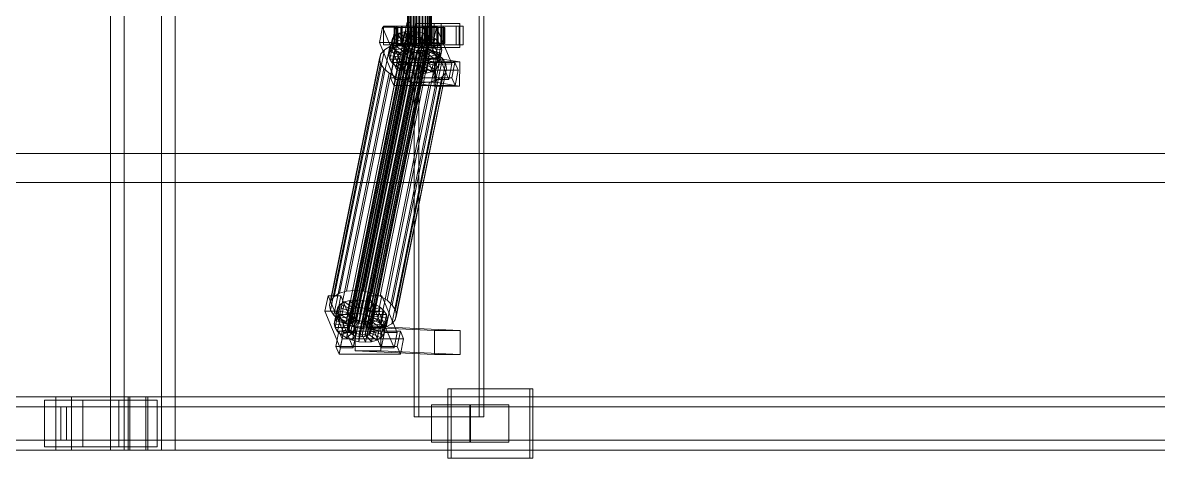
# Model space of a CAD drawing. Header units: millimetres. Extents: x -1970 to 59977, y -65068 to 6837.
# Drawn here: x 17788 to 18636, y -18456 to -18130 of the extents above; entities that cross this region are included whole.
import ezdxf

# ---------------------------------------------------------------- set-up
doc = ezdxf.new("R2010")
doc.units = ezdxf.units.MM
doc.layers.add('superior_C02', color=7, linetype='Continuous', lineweight=0)

msp = doc.modelspace()

# ---------------------------------------------------------------- linework, layer by layer
at = {"layer": 'superior_C02'}
for p, q in [((17853.076, -17550), (17853.076, -18450)), ((17863.305, -18450), (17863.305, -17550)), ((17891.329, -18450), (17891.329, -17550)), ((17901.559, -17550), (17901.559, -18450)), ((18080.158, -17575), (18080.158, -18425)), ((18083.665, -18425), (18083.665, -17575)), ((18128.74, -18425), (18128.74, -17575)), ((18132.247, -17575), (18132.247, -18425)), ((18075.113, -18148), (18075.113, -17852)), ((18075.338, -18148), (18075.338, -17852)), ((18075.5, -18148), (18075.5, -17852)), ((18076.161, -18148), (18076.161, -17852)), ((18076.474, -18148), (18076.474, -17852)), ((18077.526, -18148), (18077.526, -17852)), ((18077.968, -18148), (18077.968, -17852)), ((18079.339, -18148), (18079.339, -17852)), ((18079.881, -18148), (18079.881, -17852)), ((18081.477, -18148), (18081.477, -17852)), ((18082.082, -18148), (18082.082, -17852)), ((18083.794, -18148), (18083.794, -17852)), ((18084.42, -18148), (18084.42, -17852)), ((18086.133, -18148), (18086.133, -17852)), ((18086.738, -18148), (18086.738, -17852)), ((18088.333, -18148), (18088.333, -17852)), ((18088.876, -18148), (18088.876, -17852)), ((18090.246, -18148), (18090.246, -17852)), ((18090.689, -18148), (18090.689, -17852)), ((18091.74, -18148), (18091.74, -17852)), ((18092.053, -18148), (18092.053, -17852)), ((18092.714, -17852), (18092.714, -18148)), ((18092.876, -18148), (18092.876, -17852)), ((18093.102, -18148), (18093.102, -17852)), ((18074.94, -18130), (18054.936, -18228.298)), ((18056.68, -18228.298), (18076.684, -18130)), ((18066.865, -18133), (18057.302, -18133)), ((18057.302, -18133), (18057.302, -18147)), ((18071.331, -18133), (18057.302, -18133)), ((18066.865, -18147), (18066.865, -18133)), ((18066.865, -18133), (18080.894, -18133)), ((18113.781, -18133), (18067.877, -18133)), ((18067.877, -18133), (18067.877, -18147)), ((18070.8, -18133), (18067.877, -18133)), ((18070.8, -18147), (18070.8, -18133)), ((18070.8, -18133), (18116.704, -18133)), ((18071.331, -18147), (18071.331, -18133)), ((18071.331, -18133), (18080.894, -18133)), ((18080.894, -18133), (18080.894, -18147)), ((18100.393, -18131), (18081.266, -18131)), ((18081.266, -18131), (18081.266, -18149)), ((18095.178, -18131), (18081.266, -18131)), ((18097.468, -18133), (18087.905, -18133)), ((18087.905, -18133), (18087.905, -18147)), ((18101.934, -18133), (18087.905, -18133)), ((18095.178, -18149), (18095.178, -18131)), ((18095.178, -18131), (18114.305, -18131)), ((18097.468, -18147), (18097.468, -18133)), ((18097.468, -18133), (18111.497, -18133)), ((18100.393, -18149), (18100.393, -18131)), ((18100.393, -18131), (18114.305, -18131)), ((18101.934, -18147), (18101.934, -18133)), ((18101.934, -18133), (18111.497, -18133)), ((18111.497, -18133), (18111.497, -18147)), ((18113.781, -18147), (18113.781, -18133)), ((18113.781, -18133), (18116.704, -18133)), ((18114.305, -18131), (18114.305, -18149)), ((18116.704, -18133), (18116.704, -18147)), ((18034.574, -18355.022), (18078.083, -18141.224)), ((18036.728, -18354.844), (18080.237, -18141.045)), ((18039.029, -18355.017), (18082.538, -18141.218)), ((18056.626, -18133.859), (18054.292, -18145.327)), ((18066.189, -18133.847), (18056.626, -18133.859)), ((18068.149, -18161.391), (18056.626, -18133.859)), ((18063.856, -18145.315), (18066.189, -18133.847)), ((18063.99, -18149.985), (18065.99, -18140.156)), ((18065.99, -18140.156), (18064.047, -18142.416)), ((18065.595, -18134), (18065.119, -18134)), ((18065.119, -18134), (18075.113, -18134)), ((18065.119, -18146), (18065.119, -18134)), ((18065.119, -18134), (18065.937, -18134)), ((18067.332, -18134), (18065.595, -18134)), ((18065.595, -18134), (18075.338, -18134)), ((18065.595, -18146), (18065.595, -18134)), ((18065.937, -18134), (18075.5, -18134)), ((18065.937, -18146), (18065.937, -18134)), ((18065.937, -18134), (18067.993, -18134)), ((18069.029, -18138.419), (18065.99, -18140.156)), ((18065.99, -18140.156), (18074.45, -18144.203)), ((18066.189, -18133.847), (18077.713, -18161.379)), ((18067.028, -18148.249), (18069.029, -18138.419)), ((18070.213, -18134), (18067.332, -18134)), ((18067.332, -18134), (18076.161, -18134)), ((18067.332, -18146), (18067.332, -18134)), ((18067.993, -18134), (18076.474, -18134)), ((18067.993, -18146), (18067.993, -18134)), ((18067.993, -18134), (18071.148, -18134)), ((18072.955, -18137.325), (18069.029, -18138.419)), ((18069.029, -18138.419), (18075.889, -18143.38)), ((18074.041, -18134), (18070.213, -18134)), ((18070.213, -18134), (18077.526, -18134)), ((18070.213, -18146), (18070.213, -18134)), ((18070.955, -18147.155), (18072.955, -18137.325)), ((18071.148, -18134), (18077.968, -18134)), ((18071.148, -18146), (18071.148, -18134)), ((18071.148, -18134), (18075.185, -18134)), ((18077.503, -18136.948), (18072.955, -18137.325)), ((18072.955, -18137.325), (18077.749, -18142.862)), ((18078.554, -18134), (18074.041, -18134)), ((18074.041, -18134), (18079.339, -18134)), ((18074.041, -18146), (18074.041, -18134)), ((18075.113, -18134), (18075.338, -18134)), ((18075.113, -18134), (18075.113, -18146)), ((18075.5, -18134), (18075.113, -18134)), ((18075.185, -18134), (18079.881, -18134)), ((18075.185, -18146), (18075.185, -18134)), ((18075.185, -18134), (18079.831, -18134)), ((18075.338, -18134), (18076.161, -18134)), ((18075.338, -18134), (18075.338, -18146)), ((18075.5, -18134), (18075.5, -18146)), ((18076.474, -18134), (18075.5, -18134)), ((18075.502, -18146.777), (18077.503, -18136.948)), ((18076.161, -18134), (18077.526, -18134)), ((18076.161, -18134), (18076.161, -18146)), ((18078.083, -18141.224), (18076.223, -18141.742)), ((18076.474, -18134), (18076.474, -18146)), ((18077.968, -18134), (18076.474, -18134)), ((18082.361, -18137.313), (18077.503, -18136.948)), ((18077.503, -18136.948), (18079.903, -18142.683)), ((18077.526, -18134), (18079.339, -18134)), ((18077.526, -18134), (18077.526, -18146)), ((18077.968, -18134), (18077.968, -18146)), ((18079.881, -18134), (18077.968, -18134)), ((18080.237, -18141.045), (18078.083, -18141.224)), ((18083.446, -18134), (18078.554, -18134)), ((18078.554, -18134), (18081.477, -18134)), ((18078.554, -18146), (18078.554, -18134)), ((18079.339, -18134), (18081.477, -18134)), ((18079.339, -18134), (18079.339, -18146)), ((18079.831, -18134), (18082.082, -18134)), ((18079.831, -18146), (18079.831, -18134)), ((18079.831, -18134), (18084.768, -18134)), ((18079.881, -18134), (18079.881, -18146)), ((18082.082, -18134), (18079.881, -18134)), ((18082.538, -18141.218), (18080.237, -18141.045)), ((18080.361, -18147.143), (18082.361, -18137.313)), ((18081.477, -18134), (18083.794, -18134)), ((18081.477, -18134), (18081.477, -18146)), ((18082.082, -18134), (18082.082, -18146)), ((18084.42, -18134), (18082.082, -18134)), ((18082.361, -18137.313), (18082.205, -18142.856)), ((18087.199, -18138.396), (18082.361, -18137.313)), ((18084.83, -18141.731), (18082.538, -18141.218)), ((18088.383, -18134), (18083.446, -18134)), ((18083.446, -18134), (18083.794, -18134)), ((18083.446, -18146), (18083.446, -18134)), ((18083.794, -18134), (18086.133, -18134)), ((18083.794, -18134), (18083.794, -18146)), ((18084.768, -18134), (18084.42, -18134)), ((18084.42, -18134), (18084.42, -18146)), ((18086.738, -18134), (18084.42, -18134)), ((18087.199, -18138.396), (18084.496, -18143.369)), ((18084.768, -18146), (18084.768, -18134)), ((18084.768, -18134), (18089.66, -18134)), ((18087.229, -18133.821), (18084.895, -18145.289)), ((18085.199, -18148.226), (18087.199, -18138.396)), ((18088.383, -18134), (18086.133, -18134)), ((18086.133, -18134), (18088.333, -18134)), ((18086.133, -18134), (18086.133, -18146)), ((18091.687, -18140.123), (18086.622, -18144.188)), ((18089.66, -18134), (18086.738, -18134)), ((18086.738, -18134), (18086.738, -18146)), ((18088.876, -18134), (18086.738, -18134)), ((18091.687, -18140.123), (18087.199, -18138.396)), ((18096.792, -18133.809), (18087.229, -18133.821)), ((18098.752, -18161.353), (18087.229, -18133.821)), ((18093.029, -18134), (18088.333, -18134)), ((18088.333, -18134), (18090.246, -18134)), ((18088.333, -18134), (18088.333, -18146)), ((18093.029, -18134), (18088.383, -18134)), ((18088.383, -18146), (18088.383, -18134)), ((18094.174, -18134), (18088.876, -18134)), ((18088.876, -18134), (18088.876, -18146)), ((18090.689, -18134), (18088.876, -18134)), ((18089.66, -18146), (18089.66, -18134)), ((18089.66, -18134), (18094.174, -18134)), ((18089.687, -18149.953), (18091.687, -18140.123)), ((18097.067, -18134), (18090.246, -18134)), ((18090.246, -18134), (18091.74, -18134)), ((18090.246, -18134), (18090.246, -18146)), ((18098.001, -18134), (18090.689, -18134)), ((18090.689, -18134), (18090.689, -18146)), ((18092.053, -18134), (18090.689, -18134)), ((18095.519, -18142.377), (18091.687, -18140.123)), ((18100.221, -18134), (18091.74, -18134)), ((18091.74, -18134), (18092.714, -18134)), ((18091.74, -18134), (18091.74, -18146)), ((18100.882, -18134), (18092.053, -18134)), ((18092.053, -18134), (18092.053, -18146)), ((18092.876, -18134), (18092.053, -18134)), ((18092.714, -18134), (18102.278, -18134)), ((18092.714, -18146), (18092.714, -18134)), ((18092.714, -18134), (18093.102, -18134)), ((18102.62, -18134), (18092.876, -18134)), ((18092.876, -18134), (18092.876, -18146)), ((18093.102, -18134), (18092.876, -18134)), ((18097.067, -18134), (18093.029, -18134)), ((18093.029, -18146), (18093.029, -18134)), ((18103.096, -18134), (18093.102, -18134)), ((18093.102, -18134), (18093.102, -18146)), ((18094.174, -18146), (18094.174, -18134)), ((18094.174, -18134), (18098.001, -18134)), ((18094.458, -18145.277), (18096.792, -18133.809)), ((18096.792, -18133.809), (18108.315, -18161.341)), ((18100.221, -18134), (18097.067, -18134)), ((18097.067, -18146), (18097.067, -18134)), ((18098.001, -18146), (18098.001, -18134)), ((18098.001, -18134), (18100.882, -18134)), ((18102.278, -18134), (18100.221, -18134)), ((18100.221, -18146), (18100.221, -18134)), ((18100.882, -18146), (18100.882, -18134)), ((18100.882, -18134), (18102.62, -18134)), ((18102.278, -18134), (18102.278, -18146)), ((18103.096, -18134), (18102.278, -18134)), ((18102.62, -18146), (18102.62, -18134)), ((18102.62, -18134), (18103.096, -18134)), ((18103.096, -18146), (18103.096, -18134)), ((18024.463, -18332.659), (18061.97, -18148.35)), ((18029.712, -18331.197), (18067.22, -18146.887)), ((18030.016, -18358.68), (18073.524, -18144.881)), ((18030.281, -18360.017), (18073.79, -18146.218)), ((18030.354, -18357.434), (18073.863, -18143.635)), ((18031.134, -18361.352), (18074.643, -18147.554)), ((18031.275, -18356.363), (18074.783, -18142.565)), ((18032.515, -18362.596), (18076.024, -18148.798)), ((18032.714, -18355.541), (18076.223, -18141.742)), ((18034.33, -18363.664), (18077.839, -18149.865)), ((18035.791, -18330.692), (18073.299, -18146.383)), ((18041.321, -18355.53), (18084.83, -18141.731)), ((18042.286, -18331.181), (18079.794, -18146.872)), ((18043.447, -18356.348), (18086.956, -18142.549)), ((18045.262, -18357.415), (18088.771, -18143.617)), ((18046.502, -18363.648), (18090.011, -18149.85)), ((18046.643, -18358.659), (18090.152, -18144.861)), ((18047.423, -18362.578), (18090.932, -18148.779)), ((18091.004, -18146.196), (18047.496, -18359.995)), ((18047.761, -18361.332), (18091.27, -18147.533)), ((18048.754, -18332.629), (18086.261, -18148.32)), ((18054.292, -18145.327), (18063.856, -18145.315)), ((18054.292, -18145.327), (18065.815, -18172.859)), ((18057.302, -18147), (18066.865, -18147)), ((18057.302, -18147), (18071.331, -18147)), ((18061.97, -18148.35), (18057.909, -18150.672)), ((18061.332, -18154.877), (18063.332, -18145.047)), ((18061.893, -18157.698), (18063.894, -18147.868)), ((18067.22, -18146.887), (18061.97, -18148.35)), ((18062.047, -18152.246), (18064.047, -18142.416)), ((18062.047, -18152.246), (18063.99, -18149.985)), ((18064.047, -18142.416), (18063.332, -18145.047)), ((18063.332, -18145.047), (18073.191, -18146.52)), ((18063.332, -18145.047), (18063.894, -18147.868)), ((18075.379, -18172.847), (18063.856, -18145.315)), ((18063.894, -18147.868), (18073.457, -18147.856)), ((18063.894, -18147.868), (18065.693, -18150.688)), ((18063.99, -18149.985), (18067.028, -18148.249)), ((18072.45, -18154.033), (18063.99, -18149.985)), ((18064.047, -18142.416), (18073.53, -18145.274)), ((18075.113, -18146), (18065.119, -18146)), ((18065.119, -18146), (18065.595, -18146)), ((18065.937, -18146), (18065.119, -18146)), ((18075.338, -18146), (18065.595, -18146)), ((18065.595, -18146), (18067.332, -18146)), ((18065.693, -18150.688), (18074.309, -18149.192)), ((18075.5, -18146), (18065.937, -18146)), ((18067.993, -18146), (18065.937, -18146)), ((18080.894, -18147), (18066.865, -18147)), ((18067.028, -18148.249), (18070.955, -18147.155)), ((18073.889, -18153.21), (18067.028, -18148.249)), ((18073.299, -18146.383), (18067.22, -18146.887)), ((18076.161, -18146), (18067.332, -18146)), ((18067.332, -18146), (18070.213, -18146)), ((18067.877, -18147), (18113.781, -18147)), ((18067.877, -18147), (18070.8, -18147)), ((18076.474, -18146), (18067.993, -18146)), ((18071.148, -18146), (18067.993, -18146)), ((18077.526, -18146), (18070.213, -18146)), ((18070.213, -18146), (18074.041, -18146)), ((18116.704, -18147), (18070.8, -18147)), ((18070.955, -18147.155), (18075.502, -18146.777)), ((18075.749, -18152.692), (18070.955, -18147.155)), ((18077.968, -18146), (18071.148, -18146)), ((18075.185, -18146), (18071.148, -18146)), ((18073.191, -18146.52), (18071.191, -18156.35)), ((18080.894, -18147), (18071.331, -18147)), ((18073.457, -18147.856), (18071.456, -18157.686)), ((18073.53, -18145.274), (18071.529, -18155.103)), ((18074.309, -18149.192), (18072.309, -18159.022)), ((18074.45, -18144.203), (18072.45, -18154.033)), ((18073.191, -18146.52), (18073.53, -18145.274)), ((18073.457, -18147.856), (18073.191, -18146.52)), ((18079.794, -18146.872), (18073.299, -18146.383)), ((18074.309, -18149.192), (18073.457, -18147.856)), ((18073.863, -18143.635), (18073.524, -18144.881)), ((18073.524, -18144.881), (18073.79, -18146.218)), ((18073.53, -18145.274), (18074.45, -18144.203)), ((18073.79, -18146.218), (18074.643, -18147.554)), ((18074.783, -18142.565), (18073.863, -18143.635)), ((18075.889, -18143.38), (18073.889, -18153.21)), ((18079.339, -18146), (18074.041, -18146)), ((18074.041, -18146), (18078.554, -18146)), ((18075.69, -18150.436), (18074.309, -18149.192)), ((18074.45, -18144.203), (18075.889, -18143.38)), ((18074.643, -18147.554), (18076.024, -18148.798)), ((18076.223, -18141.742), (18074.783, -18142.565)), ((18075.338, -18146), (18075.113, -18146)), ((18075.113, -18146), (18075.5, -18146)), ((18075.5, -18148), (18075.113, -18148)), ((18075.113, -18148), (18075.338, -18148)), ((18079.881, -18146), (18075.185, -18146)), ((18079.831, -18146), (18075.185, -18146)), ((18076.161, -18146), (18075.338, -18146)), ((18075.338, -18148), (18076.161, -18148)), ((18075.5, -18146), (18076.474, -18146)), ((18076.474, -18148), (18075.5, -18148)), ((18077.903, -18152.513), (18075.502, -18146.777)), ((18075.502, -18146.777), (18080.361, -18147.143)), ((18077.749, -18142.862), (18075.749, -18152.692)), ((18075.889, -18143.38), (18077.749, -18142.862)), ((18076.024, -18148.798), (18077.839, -18149.865)), ((18077.526, -18146), (18076.161, -18146)), ((18076.161, -18148), (18077.526, -18148)), ((18076.474, -18146), (18077.968, -18146)), ((18077.968, -18148), (18076.474, -18148)), ((18079.339, -18146), (18077.526, -18146)), ((18077.526, -18148), (18079.339, -18148)), ((18077.749, -18142.862), (18079.903, -18142.683)), ((18077.839, -18149.865), (18079.965, -18150.683)), ((18079.903, -18142.683), (18077.903, -18152.513)), ((18077.968, -18146), (18079.881, -18146)), ((18079.881, -18148), (18077.968, -18148)), ((18081.477, -18146), (18078.554, -18146)), ((18078.554, -18146), (18083.446, -18146)), ((18081.477, -18146), (18079.339, -18146)), ((18079.339, -18148), (18081.477, -18148)), ((18086.261, -18148.32), (18079.794, -18146.872)), ((18082.082, -18146), (18079.831, -18146)), ((18084.768, -18146), (18079.831, -18146)), ((18079.881, -18146), (18082.082, -18146)), ((18082.082, -18148), (18079.881, -18148)), ((18079.903, -18142.683), (18082.205, -18142.856)), ((18082.205, -18142.856), (18080.204, -18152.686)), ((18080.204, -18152.686), (18080.361, -18147.143)), ((18080.361, -18147.143), (18085.199, -18148.226)), ((18081.266, -18149), (18100.393, -18149)), ((18095.178, -18149), (18081.266, -18149)), ((18083.794, -18146), (18081.477, -18146)), ((18081.477, -18148), (18083.794, -18148)), ((18082.082, -18146), (18084.42, -18146)), ((18084.42, -18148), (18082.082, -18148)), ((18082.205, -18142.856), (18084.496, -18143.369)), ((18084.496, -18143.369), (18082.496, -18153.199)), ((18082.496, -18153.199), (18085.199, -18148.226)), ((18083.794, -18146), (18083.446, -18146)), ((18083.446, -18146), (18088.383, -18146)), ((18086.133, -18146), (18083.794, -18146)), ((18083.794, -18148), (18086.133, -18148)), ((18084.42, -18146), (18084.768, -18146)), ((18084.42, -18146), (18086.738, -18146)), ((18086.738, -18148), (18084.42, -18148)), ((18084.496, -18143.369), (18086.622, -18144.188)), ((18086.622, -18144.188), (18084.622, -18154.017)), ((18084.622, -18154.017), (18089.687, -18149.953)), ((18089.66, -18146), (18084.768, -18146)), ((18086.956, -18142.549), (18084.83, -18141.731)), ((18084.895, -18145.289), (18094.458, -18145.277)), ((18084.895, -18145.289), (18096.418, -18172.821)), ((18085.199, -18148.226), (18089.687, -18149.953)), ((18088.333, -18146), (18086.133, -18146)), ((18086.133, -18146), (18088.383, -18146)), ((18086.133, -18148), (18088.333, -18148)), ((18092.261, -18150.629), (18086.261, -18148.32)), ((18088.438, -18145.255), (18086.437, -18155.085)), ((18086.622, -18144.188), (18088.438, -18145.255)), ((18086.738, -18146), (18089.66, -18146)), ((18086.738, -18146), (18088.876, -18146)), ((18088.876, -18148), (18086.738, -18148)), ((18088.771, -18143.617), (18086.956, -18142.549)), ((18089.818, -18146.499), (18087.818, -18156.329)), ((18087.905, -18147), (18097.468, -18147)), ((18087.905, -18147), (18101.934, -18147)), ((18090.246, -18146), (18088.333, -18146)), ((18088.333, -18146), (18093.029, -18146)), ((18088.333, -18148), (18090.246, -18148)), ((18088.383, -18146), (18093.029, -18146)), ((18095.519, -18142.377), (18088.438, -18145.255)), ((18088.438, -18145.255), (18089.818, -18146.499)), ((18088.572, -18150.672), (18090.011, -18149.85)), ((18088.671, -18157.665), (18090.671, -18147.835)), ((18090.152, -18144.861), (18088.771, -18143.617)), ((18088.876, -18146), (18094.174, -18146)), ((18088.876, -18146), (18090.689, -18146)), ((18090.689, -18148), (18088.876, -18148)), ((18090.937, -18149.171), (18088.936, -18159.001)), ((18094.174, -18146), (18089.66, -18146)), ((18089.687, -18149.953), (18093.519, -18152.207)), ((18098.435, -18145.003), (18089.818, -18146.499)), ((18089.818, -18146.499), (18090.671, -18147.835)), ((18090.011, -18149.85), (18090.932, -18148.779)), ((18091.004, -18146.196), (18090.152, -18144.861)), ((18091.74, -18146), (18090.246, -18146)), ((18090.246, -18146), (18097.067, -18146)), ((18090.246, -18148), (18091.74, -18148)), ((18090.937, -18149.171), (18090.598, -18150.417)), ((18090.671, -18147.835), (18100.234, -18147.823)), ((18090.671, -18147.835), (18090.937, -18149.171)), ((18090.689, -18146), (18098.001, -18146)), ((18090.689, -18146), (18092.053, -18146)), ((18092.053, -18148), (18090.689, -18148)), ((18090.932, -18148.779), (18091.27, -18147.533)), ((18100.796, -18150.644), (18090.937, -18149.171)), ((18091.27, -18147.533), (18091.004, -18146.196)), ((18092.714, -18146), (18091.74, -18146)), ((18091.74, -18146), (18100.221, -18146)), ((18091.74, -18148), (18092.714, -18148)), ((18092.053, -18146), (18100.882, -18146)), ((18092.053, -18146), (18092.876, -18146)), ((18092.876, -18148), (18092.053, -18148)), ((18102.278, -18146), (18092.714, -18146)), ((18093.102, -18146), (18092.714, -18146)), ((18092.714, -18148), (18093.102, -18148)), ((18092.876, -18146), (18102.62, -18146)), ((18092.876, -18146), (18093.102, -18146)), ((18093.102, -18148), (18092.876, -18148)), ((18093.029, -18146), (18097.067, -18146)), ((18093.102, -18146), (18103.096, -18146)), ((18093.519, -18152.207), (18095.519, -18142.377)), ((18098.001, -18146), (18094.174, -18146)), ((18105.981, -18172.809), (18094.458, -18145.277)), ((18114.305, -18149), (18095.178, -18149)), ((18098.435, -18145.003), (18095.519, -18142.377)), ((18096.434, -18154.833), (18098.435, -18145.003)), ((18097.067, -18146), (18100.221, -18146)), ((18111.497, -18147), (18097.468, -18147)), ((18100.882, -18146), (18098.001, -18146)), ((18100.234, -18147.823), (18098.234, -18157.653)), ((18100.234, -18147.823), (18098.435, -18145.003)), ((18100.221, -18146), (18102.278, -18146)), ((18100.796, -18150.644), (18100.234, -18147.823)), ((18114.305, -18149), (18100.393, -18149)), ((18102.62, -18146), (18100.882, -18146)), ((18111.497, -18147), (18101.934, -18147)), ((18102.278, -18146), (18103.096, -18146)), ((18103.096, -18146), (18102.62, -18146)), ((18116.704, -18147), (18113.781, -18147)), ((18016.848, -18341.52), (18054.355, -18157.211)), ((18017.804, -18338.003), (18055.311, -18153.694)), ((18020.401, -18334.981), (18057.909, -18150.672)), ((18036.456, -18364.482), (18079.965, -18150.683)), ((18038.748, -18364.995), (18082.257, -18151.196)), ((18041.049, -18365.168), (18084.558, -18151.369)), ((18043.203, -18364.989), (18086.712, -18151.191)), ((18045.063, -18364.471), (18088.572, -18150.672)), ((18055.311, -18153.694), (18054.355, -18157.211)), ((18054.355, -18157.211), (18055.106, -18160.982)), ((18054.754, -18334.938), (18092.261, -18150.629)), ((18057.909, -18150.672), (18055.311, -18153.694)), ((18059.877, -18337.95), (18097.384, -18153.641)), ((18061.332, -18154.877), (18062.047, -18152.246)), ((18071.191, -18156.35), (18061.332, -18154.877)), ((18061.893, -18157.698), (18061.332, -18154.877)), ((18071.456, -18157.686), (18061.893, -18157.698)), ((18063.693, -18160.518), (18061.893, -18157.698)), ((18071.529, -18155.103), (18062.047, -18152.246)), ((18063.693, -18160.518), (18065.693, -18150.688)), ((18063.774, -18341.461), (18101.282, -18157.152)), ((18065.693, -18150.688), (18068.608, -18153.314)), ((18066.608, -18163.144), (18068.608, -18153.314)), ((18068.608, -18153.314), (18075.69, -18150.436)), ((18068.608, -18153.314), (18072.441, -18155.567)), ((18070.44, -18165.397), (18072.441, -18155.567)), ((18071.529, -18155.103), (18071.191, -18156.35)), ((18071.191, -18156.35), (18071.456, -18157.686)), ((18071.456, -18157.686), (18072.309, -18159.022)), ((18072.45, -18154.033), (18071.529, -18155.103)), ((18072.441, -18155.567), (18077.506, -18151.503)), ((18072.441, -18155.567), (18076.929, -18157.295)), ((18073.889, -18153.21), (18072.45, -18154.033)), ((18075.69, -18150.436), (18073.69, -18160.266)), ((18075.749, -18152.692), (18073.889, -18153.21)), ((18074.928, -18167.125), (18076.929, -18157.295)), ((18077.506, -18151.503), (18075.505, -18161.333)), ((18077.506, -18151.503), (18075.69, -18150.436)), ((18077.903, -18152.513), (18075.749, -18152.692)), ((18077.143, -18156.962), (18076.901, -18174.943)), ((18076.929, -18157.295), (18079.632, -18152.321)), ((18076.929, -18157.295), (18081.767, -18158.378)), ((18096.27, -18156.962), (18077.143, -18156.962)), ((18095.293, -18159.83), (18077.143, -18156.962)), ((18079.632, -18152.321), (18077.506, -18151.503)), ((18079.632, -18152.321), (18077.631, -18162.151)), ((18080.204, -18152.686), (18077.903, -18152.513)), ((18081.923, -18152.835), (18079.632, -18152.321)), ((18079.766, -18168.208), (18081.767, -18158.378)), ((18081.923, -18152.835), (18079.923, -18162.664)), ((18079.965, -18150.683), (18082.257, -18151.196)), ((18082.496, -18153.199), (18080.204, -18152.686)), ((18081.767, -18158.378), (18081.923, -18152.835)), ((18081.767, -18158.378), (18086.625, -18158.743)), ((18084.224, -18153.008), (18081.923, -18152.835)), ((18084.224, -18153.008), (18082.224, -18162.837)), ((18082.257, -18151.196), (18084.558, -18151.369)), ((18084.622, -18154.017), (18082.496, -18153.199)), ((18086.379, -18152.829), (18084.224, -18153.008)), ((18086.625, -18158.743), (18084.224, -18153.008)), ((18086.379, -18152.829), (18084.378, -18162.659)), ((18084.558, -18151.369), (18086.712, -18151.191)), ((18086.437, -18155.085), (18084.622, -18154.017)), ((18088.239, -18152.311), (18086.238, -18162.14)), ((18088.239, -18152.311), (18086.379, -18152.829)), ((18091.173, -18158.366), (18086.379, -18152.829)), ((18086.437, -18155.085), (18093.519, -18152.207)), ((18087.818, -18156.329), (18086.437, -18155.085)), ((18086.625, -18158.743), (18091.173, -18158.366)), ((18086.712, -18151.191), (18088.572, -18150.672)), ((18089.678, -18151.488), (18087.677, -18161.318)), ((18087.818, -18156.329), (18096.434, -18154.833)), ((18088.671, -18157.665), (18087.818, -18156.329)), ((18089.678, -18151.488), (18088.239, -18152.311)), ((18095.099, -18157.272), (18088.239, -18152.311)), ((18090.598, -18150.417), (18088.598, -18160.247)), ((18098.234, -18157.653), (18088.671, -18157.665)), ((18088.936, -18159.001), (18088.671, -18157.665)), ((18089.172, -18168.196), (18091.173, -18158.366)), ((18090.598, -18150.417), (18089.678, -18151.488)), ((18098.138, -18155.535), (18089.678, -18151.488)), ((18100.081, -18153.275), (18090.598, -18150.417)), ((18091.173, -18158.366), (18095.099, -18157.272)), ((18097.384, -18153.641), (18092.261, -18150.629)), ((18093.099, -18167.102), (18095.099, -18157.272)), ((18093.519, -18152.207), (18096.434, -18154.833)), ((18095.099, -18157.272), (18098.138, -18155.535)), ((18096.027, -18174.943), (18096.27, -18156.962)), ((18096.137, -18165.365), (18098.138, -18155.535)), ((18096.27, -18156.962), (18114.419, -18159.83)), ((18096.434, -18154.833), (18098.234, -18157.653)), ((18101.282, -18157.152), (18097.384, -18153.641)), ((18098.08, -18163.105), (18100.081, -18153.275)), ((18098.138, -18155.535), (18100.081, -18153.275)), ((18098.234, -18157.653), (18098.795, -18160.474)), ((18098.795, -18160.474), (18100.796, -18150.644)), ((18100.081, -18153.275), (18100.796, -18150.644)), ((18103.688, -18160.922), (18101.282, -18157.152)), ((18017.598, -18345.291), (18055.106, -18160.982)), ((18020.004, -18349.061), (18057.512, -18164.752)), ((18055.106, -18160.982), (18057.512, -18164.752)), ((18057.512, -18164.752), (18061.409, -18168.263)), ((18064.8, -18160.247), (18062.466, -18171.715)), ((18072.309, -18159.022), (18063.693, -18160.518)), ((18066.608, -18163.144), (18063.693, -18160.518)), ((18110.704, -18160.19), (18064.8, -18160.247)), ((18067.201, -18165.983), (18064.8, -18160.247)), ((18064.867, -18177.451), (18067.201, -18165.983)), ((18065.815, -18172.859), (18068.149, -18161.391)), ((18103.688, -18160.922), (18066.18, -18345.231)), ((18073.69, -18160.266), (18066.608, -18163.144)), ((18070.44, -18165.397), (18066.608, -18163.144)), ((18066.931, -18349.002), (18104.438, -18164.693)), ((18067.201, -18165.983), (18113.105, -18165.926)), ((18068.149, -18161.391), (18077.713, -18161.379)), ((18075.505, -18161.333), (18070.44, -18165.397)), ((18074.928, -18167.125), (18070.44, -18165.397)), ((18072.309, -18159.022), (18073.69, -18160.266)), ((18073.69, -18160.266), (18075.505, -18161.333)), ((18077.631, -18162.151), (18074.928, -18167.125)), ((18077.713, -18161.379), (18075.379, -18172.847)), ((18075.505, -18161.333), (18077.631, -18162.151)), ((18077.631, -18162.151), (18079.923, -18162.664)), ((18079.923, -18162.664), (18079.766, -18168.208)), ((18079.923, -18162.664), (18082.224, -18162.837)), ((18082.224, -18162.837), (18084.378, -18162.659)), ((18082.224, -18162.837), (18084.625, -18168.573)), ((18084.378, -18162.659), (18086.238, -18162.14)), ((18084.378, -18162.659), (18089.172, -18168.196)), ((18084.625, -18168.573), (18086.625, -18158.743)), ((18086.238, -18162.14), (18087.677, -18161.318)), ((18086.238, -18162.14), (18093.099, -18167.102)), ((18087.677, -18161.318), (18088.598, -18160.247)), ((18087.677, -18161.318), (18096.137, -18165.365)), ((18088.598, -18160.247), (18088.936, -18159.001)), ((18088.598, -18160.247), (18098.08, -18163.105)), ((18088.936, -18159.001), (18098.795, -18160.474)), ((18096.137, -18165.365), (18093.099, -18167.102)), ((18095.05, -18177.811), (18095.293, -18159.83)), ((18095.293, -18159.83), (18114.419, -18159.83)), ((18098.08, -18163.105), (18096.137, -18165.365)), ((18096.418, -18172.821), (18098.752, -18161.353)), ((18098.795, -18160.474), (18098.08, -18163.105)), ((18098.752, -18161.353), (18108.315, -18161.341)), ((18103.482, -18168.21), (18104.438, -18164.693)), ((18104.438, -18164.693), (18103.688, -18160.922)), ((18108.315, -18161.341), (18105.981, -18172.809)), ((18108.37, -18171.658), (18110.704, -18160.19)), ((18110.704, -18160.19), (18113.105, -18165.926)), ((18113.105, -18165.926), (18110.771, -18177.394)), ((18114.419, -18159.83), (18114.177, -18177.811)), ((18023.901, -18352.572), (18061.409, -18168.263)), ((18029.024, -18355.584), (18066.532, -18171.275)), ((18035.024, -18357.893), (18072.532, -18173.584)), ((18041.492, -18359.341), (18079, -18175.032)), ((18054.066, -18359.326), (18091.574, -18175.016)), ((18059.315, -18357.863), (18096.823, -18173.554)), ((18061.409, -18168.263), (18066.532, -18171.275)), ((18062.466, -18171.715), (18108.37, -18171.658)), ((18062.466, -18171.715), (18064.867, -18177.451)), ((18063.377, -18355.541), (18100.885, -18171.232)), ((18075.379, -18172.847), (18065.815, -18172.859)), ((18065.974, -18352.519), (18103.482, -18168.21)), ((18066.532, -18171.275), (18072.532, -18173.584)), ((18072.532, -18173.584), (18079, -18175.032)), ((18079.766, -18168.208), (18074.928, -18167.125)), ((18076.901, -18174.943), (18096.027, -18174.943)), ((18095.05, -18177.811), (18076.901, -18174.943)), ((18079, -18175.032), (18085.494, -18175.521)), ((18084.625, -18168.573), (18079.766, -18168.208)), ((18089.172, -18168.196), (18084.625, -18168.573)), ((18085.494, -18175.521), (18091.574, -18175.016)), ((18093.099, -18167.102), (18089.172, -18168.196)), ((18091.574, -18175.016), (18096.823, -18173.554)), ((18114.177, -18177.811), (18096.027, -18174.943)), ((18105.981, -18172.809), (18096.418, -18172.821)), ((18096.823, -18173.554), (18100.885, -18171.232)), ((18100.885, -18171.232), (18103.482, -18168.21)), ((18110.771, -18177.394), (18108.37, -18171.658)), ((18047.987, -18359.83), (18085.494, -18175.521)), ((18110.771, -18177.394), (18064.867, -18177.451)), ((18114.177, -18177.811), (18095.05, -18177.811)), ((18054.936, -18228.298), (17117.237, -18228.298)), ((17118.98, -18228.298), (18056.68, -18228.298)), ((18054.936, -18228.298), (18056.68, -18228.298)), ((18992.635, -18228.298), (18054.936, -18228.298)), ((18056.68, -18228.298), (18994.379, -18228.298)), ((25411.088, -18250), (16335.427, -18250)), ((16336.897, -18250), (25412.557, -18250)), ((18015.784, -18334.551), (18013.451, -18346.02)), ((18025.348, -18334.539), (18015.784, -18334.551)), ((18027.308, -18362.083), (18015.784, -18334.551)), ((18017.804, -18338.003), (18020.401, -18334.981)), ((18020.401, -18334.981), (18024.463, -18332.659)), ((18023.014, -18346.008), (18025.348, -18334.539)), ((18024.463, -18332.659), (18029.712, -18331.197)), ((18025.348, -18334.539), (18036.871, -18362.071)), ((18029.712, -18331.197), (18035.791, -18330.692)), ((18035.791, -18330.692), (18042.286, -18331.181)), ((18042.286, -18331.181), (18048.754, -18332.629)), ((18046.387, -18334.513), (18044.053, -18345.981)), ((18055.951, -18334.501), (18046.387, -18334.513)), ((18057.91, -18362.045), (18046.387, -18334.513)), ((18048.754, -18332.629), (18054.754, -18334.938)), ((18053.617, -18345.969), (18055.951, -18334.501)), ((18054.754, -18334.938), (18059.877, -18337.95)), ((18055.951, -18334.501), (18067.474, -18362.033)), ((18016.848, -18341.52), (18017.804, -18338.003)), ((18017.598, -18345.291), (18016.848, -18341.52)), ((18021.205, -18352.938), (18023.206, -18343.108)), ((18023.206, -18343.108), (18022.49, -18345.739)), ((18023.148, -18350.678), (18025.149, -18340.848)), ((18025.149, -18340.848), (18023.206, -18343.108)), ((18023.206, -18343.108), (18032.688, -18345.966)), ((18028.187, -18339.111), (18025.149, -18340.848)), ((18025.149, -18340.848), (18033.608, -18344.895)), ((18026.187, -18348.941), (18028.187, -18339.111)), ((18032.114, -18338.017), (18028.187, -18339.111)), ((18028.187, -18339.111), (18035.048, -18344.073)), ((18030.113, -18347.847), (18032.114, -18338.017)), ((18033.608, -18344.895), (18031.608, -18354.725)), ((18036.661, -18337.64), (18032.114, -18338.017)), ((18032.114, -18338.017), (18036.908, -18343.554)), ((18032.688, -18345.966), (18033.608, -18344.895)), ((18035.048, -18344.073), (18033.047, -18353.902)), ((18033.608, -18344.895), (18035.048, -18344.073)), ((18034.661, -18347.47), (18036.661, -18337.64)), ((18036.908, -18343.554), (18034.907, -18353.384)), ((18035.048, -18344.073), (18036.908, -18343.554)), ((18041.519, -18338.005), (18036.661, -18337.64)), ((18036.661, -18337.64), (18039.062, -18343.376)), ((18036.908, -18343.554), (18039.062, -18343.376)), ((18039.062, -18343.376), (18037.061, -18353.205)), ((18039.062, -18343.376), (18041.363, -18343.549)), ((18041.363, -18343.549), (18039.363, -18353.378)), ((18039.519, -18347.835), (18041.519, -18338.005)), ((18041.519, -18338.005), (18041.363, -18343.549)), ((18041.363, -18343.549), (18043.655, -18344.062)), ((18046.357, -18339.088), (18041.519, -18338.005)), ((18043.655, -18344.062), (18041.654, -18353.892)), ((18046.357, -18339.088), (18043.655, -18344.062)), ((18043.655, -18344.062), (18045.781, -18344.88)), ((18045.781, -18344.88), (18043.78, -18354.71)), ((18044.357, -18348.918), (18046.357, -18339.088)), ((18050.845, -18340.816), (18045.781, -18344.88)), ((18045.781, -18344.88), (18047.596, -18345.947)), ((18050.845, -18340.816), (18046.357, -18339.088)), ((18054.678, -18343.069), (18047.596, -18345.947)), ((18048.845, -18350.645), (18050.845, -18340.816)), ((18054.678, -18343.069), (18050.845, -18340.816)), ((18052.677, -18352.899), (18054.678, -18343.069)), ((18057.593, -18345.695), (18054.678, -18343.069)), ((18059.877, -18337.95), (18063.774, -18341.461)), ((18063.774, -18341.461), (18066.18, -18345.231)), ((18066.18, -18345.231), (18066.931, -18349.002)), ((18013.451, -18346.02), (18023.014, -18346.008)), ((18013.451, -18346.02), (18024.974, -18373.551)), ((18020.004, -18349.061), (18017.598, -18345.291)), ((18023.901, -18352.572), (18020.004, -18349.061)), ((18020.49, -18355.569), (18022.49, -18345.739)), ((18020.49, -18355.569), (18021.205, -18352.938)), ((18021.051, -18358.39), (18023.052, -18348.56)), ((18021.205, -18352.938), (18023.148, -18350.678)), ((18030.688, -18355.796), (18021.205, -18352.938)), ((18022.49, -18345.739), (18032.349, -18347.212)), ((18022.49, -18345.739), (18023.052, -18348.56)), ((18022.851, -18361.21), (18024.852, -18351.38)), ((18034.537, -18373.539), (18023.014, -18346.008)), ((18023.052, -18348.56), (18032.615, -18348.548)), ((18023.052, -18348.56), (18024.852, -18351.38)), ((18023.148, -18350.678), (18026.187, -18348.941)), ((18031.608, -18354.725), (18023.148, -18350.678)), ((18029.024, -18355.584), (18023.901, -18352.572)), ((18024.852, -18351.38), (18033.468, -18349.884)), ((18024.852, -18351.38), (18027.767, -18354.006)), ((18026.187, -18348.941), (18030.113, -18347.847)), ((18033.047, -18353.902), (18026.187, -18348.941)), ((18027.767, -18354.006), (18034.849, -18351.128)), ((18030.113, -18347.847), (18034.661, -18347.47)), ((18034.907, -18353.384), (18030.113, -18347.847)), ((18032.349, -18347.212), (18030.349, -18357.042)), ((18032.615, -18348.548), (18030.615, -18358.378)), ((18032.688, -18345.966), (18030.688, -18355.796)), ((18033.468, -18349.884), (18031.467, -18359.714)), ((18031.599, -18356.26), (18036.664, -18352.196)), ((18032.349, -18347.212), (18032.688, -18345.966)), ((18032.615, -18348.548), (18032.349, -18347.212)), ((18033.468, -18349.884), (18032.615, -18348.548)), ((18034.849, -18351.128), (18032.848, -18360.958)), ((18034.907, -18353.384), (18033.047, -18353.902)), ((18034.849, -18351.128), (18033.468, -18349.884)), ((18037.061, -18353.205), (18034.661, -18347.47)), ((18034.661, -18347.47), (18039.519, -18347.835)), ((18036.664, -18352.196), (18034.664, -18362.025)), ((18036.664, -18352.196), (18034.849, -18351.128)), ((18037.061, -18353.205), (18034.907, -18353.384)), ((18036.087, -18357.987), (18038.79, -18353.014)), ((18038.79, -18353.014), (18036.664, -18352.196)), ((18038.79, -18353.014), (18036.789, -18362.843)), ((18039.363, -18353.378), (18037.061, -18353.205)), ((18041.082, -18353.527), (18038.79, -18353.014)), ((18041.082, -18353.527), (18039.081, -18363.357)), ((18039.363, -18353.378), (18039.519, -18347.835)), ((18041.654, -18353.892), (18039.363, -18353.378)), ((18039.519, -18347.835), (18044.357, -18348.918)), ((18040.925, -18359.07), (18041.082, -18353.527)), ((18043.383, -18353.7), (18041.082, -18353.527)), ((18043.383, -18353.7), (18041.382, -18363.53)), ((18041.654, -18353.892), (18044.357, -18348.918)), ((18045.537, -18353.521), (18043.383, -18353.7)), ((18045.784, -18359.436), (18043.383, -18353.7)), ((18045.537, -18353.521), (18043.537, -18363.351)), ((18043.78, -18354.71), (18048.845, -18350.645)), ((18044.053, -18345.981), (18053.617, -18345.969)), ((18044.053, -18345.981), (18055.577, -18373.513)), ((18044.357, -18348.918), (18048.845, -18350.645)), ((18047.397, -18353.003), (18045.397, -18362.833)), ((18047.397, -18353.003), (18045.537, -18353.521)), ((18050.331, -18359.058), (18045.537, -18353.521)), ((18047.596, -18345.947), (18045.595, -18355.777)), ((18045.595, -18355.777), (18052.677, -18352.899)), ((18048.836, -18352.18), (18046.836, -18362.01)), ((18048.977, -18347.191), (18046.976, -18357.021)), ((18048.836, -18352.18), (18047.397, -18353.003)), ((18054.258, -18357.964), (18047.397, -18353.003)), ((18047.596, -18345.947), (18048.977, -18347.191)), ((18049.756, -18351.109), (18047.756, -18360.939)), ((18047.829, -18358.357), (18049.829, -18348.527)), ((18050.095, -18349.863), (18048.095, -18359.693)), ((18049.756, -18351.109), (18048.836, -18352.18)), ((18057.296, -18356.228), (18048.836, -18352.18)), ((18048.845, -18350.645), (18052.677, -18352.899)), ((18057.593, -18345.695), (18048.977, -18347.191)), ((18048.977, -18347.191), (18049.829, -18348.527)), ((18050.095, -18349.863), (18049.756, -18351.109)), ((18059.239, -18353.967), (18049.756, -18351.109)), ((18049.829, -18348.527), (18059.393, -18348.515)), ((18049.829, -18348.527), (18050.095, -18349.863)), ((18059.954, -18351.336), (18050.095, -18349.863)), ((18052.677, -18352.899), (18055.593, -18355.525)), ((18065.14, -18373.501), (18053.617, -18345.969)), ((18055.593, -18355.525), (18057.593, -18345.695)), ((18059.393, -18348.515), (18057.392, -18358.345)), ((18059.393, -18348.515), (18057.593, -18345.695)), ((18057.954, -18361.166), (18059.954, -18351.336)), ((18059.239, -18353.967), (18059.954, -18351.336)), ((18059.954, -18351.336), (18059.393, -18348.515)), ((18065.974, -18352.519), (18063.377, -18355.541)), ((18066.931, -18349.002), (18065.974, -18352.519)), ((18030.349, -18357.042), (18020.49, -18355.569)), ((18021.051, -18358.39), (18020.49, -18355.569)), ((18030.615, -18358.378), (18021.051, -18358.39)), ((18022.851, -18361.21), (18021.051, -18358.39)), ((18023.958, -18360.939), (18021.625, -18372.408)), ((18031.467, -18359.714), (18022.851, -18361.21)), ((18025.766, -18363.836), (18022.851, -18361.21)), ((18069.863, -18360.882), (18023.958, -18360.939)), ((18026.359, -18366.675), (18023.958, -18360.939)), ((18024.974, -18373.551), (18027.308, -18362.083)), ((18025.766, -18363.836), (18027.767, -18354.006)), ((18032.848, -18360.958), (18025.766, -18363.836)), ((18027.308, -18362.083), (18036.871, -18362.071)), ((18027.767, -18354.006), (18031.599, -18356.26)), ((18035.024, -18357.893), (18029.024, -18355.584)), ((18029.599, -18366.09), (18031.599, -18356.26)), ((18034.664, -18362.025), (18029.599, -18366.09)), ((18030.016, -18358.68), (18030.354, -18357.434)), ((18030.281, -18360.017), (18030.016, -18358.68)), ((18031.134, -18361.352), (18030.281, -18360.017)), ((18030.688, -18355.796), (18030.349, -18357.042)), ((18030.349, -18357.042), (18030.615, -18358.378)), ((18030.354, -18357.434), (18031.275, -18356.363)), ((18030.615, -18358.378), (18031.467, -18359.714)), ((18031.608, -18354.725), (18030.688, -18355.796)), ((18032.515, -18362.596), (18031.134, -18361.352)), ((18031.275, -18356.363), (18032.714, -18355.541)), ((18031.467, -18359.714), (18032.848, -18360.958)), ((18031.599, -18356.26), (18036.087, -18357.987)), ((18033.047, -18353.902), (18031.608, -18354.725)), ((18032.714, -18355.541), (18034.574, -18355.022)), ((18032.848, -18360.958), (18034.664, -18362.025)), ((18034.087, -18367.817), (18036.087, -18357.987)), ((18036.871, -18362.071), (18034.537, -18373.539)), ((18034.574, -18355.022), (18036.728, -18354.844)), ((18034.664, -18362.025), (18036.789, -18362.843)), ((18041.492, -18359.341), (18035.024, -18357.893)), ((18036.087, -18357.987), (18040.925, -18359.07)), ((18036.217, -18357.646), (18036.143, -18375.644)), ((18055.344, -18357.646), (18036.217, -18357.646)), ((18095.438, -18360.514), (18036.217, -18357.646)), ((18036.728, -18354.844), (18039.029, -18355.017)), ((18038.925, -18368.9), (18040.925, -18359.07)), ((18039.029, -18355.017), (18041.321, -18355.53)), ((18040.925, -18359.07), (18045.784, -18359.436)), ((18041.321, -18355.53), (18043.447, -18356.348)), ((18047.987, -18359.83), (18041.492, -18359.341)), ((18043.78, -18354.71), (18041.654, -18353.892)), ((18043.447, -18356.348), (18045.262, -18357.415)), ((18045.595, -18355.777), (18043.78, -18354.71)), ((18043.783, -18369.265), (18045.784, -18359.436)), ((18045.262, -18357.415), (18046.643, -18358.659)), ((18045.397, -18362.833), (18046.836, -18362.01)), ((18046.976, -18357.021), (18045.595, -18355.777)), ((18045.784, -18359.436), (18050.331, -18359.058)), ((18046.643, -18358.659), (18047.496, -18359.995)), ((18046.836, -18362.01), (18047.756, -18360.939)), ((18046.836, -18362.01), (18055.296, -18366.057)), ((18046.976, -18357.021), (18055.593, -18355.525)), ((18047.829, -18358.357), (18046.976, -18357.021)), ((18047.761, -18361.332), (18047.423, -18362.578)), ((18047.496, -18359.995), (18047.761, -18361.332)), ((18047.756, -18360.939), (18048.095, -18359.693)), ((18047.756, -18360.939), (18057.239, -18363.797)), ((18057.392, -18358.345), (18047.829, -18358.357)), ((18048.095, -18359.693), (18047.829, -18358.357)), ((18054.066, -18359.326), (18047.987, -18359.83)), ((18048.095, -18359.693), (18057.954, -18361.166)), ((18048.331, -18368.888), (18050.331, -18359.058)), ((18050.331, -18359.058), (18054.258, -18357.964)), ((18052.257, -18367.794), (18054.258, -18357.964)), ((18059.315, -18357.863), (18054.066, -18359.326)), ((18054.258, -18357.964), (18057.296, -18356.228)), ((18055.27, -18375.644), (18055.344, -18357.646)), ((18055.296, -18366.057), (18057.296, -18356.228)), ((18055.344, -18357.646), (18114.565, -18360.514)), ((18055.577, -18373.513), (18057.91, -18362.045)), ((18055.593, -18355.525), (18057.392, -18358.345)), ((18057.239, -18363.797), (18059.239, -18353.967)), ((18057.954, -18361.166), (18057.239, -18363.797)), ((18057.296, -18356.228), (18059.239, -18353.967)), ((18057.392, -18358.345), (18057.954, -18361.166)), ((18057.91, -18362.045), (18067.474, -18362.033)), ((18063.377, -18355.541), (18059.315, -18357.863)), ((18067.474, -18362.033), (18065.14, -18373.501)), ((18067.529, -18372.35), (18069.863, -18360.882)), ((18069.863, -18360.882), (18072.263, -18366.618)), ((18095.364, -18378.512), (18095.438, -18360.514)), ((18095.438, -18360.514), (18114.565, -18360.514)), ((18114.565, -18360.514), (18114.49, -18378.512)), ((18024.025, -18378.143), (18026.359, -18366.675)), ((18029.599, -18366.09), (18025.766, -18363.836)), ((18026.359, -18366.675), (18072.263, -18366.618)), ((18034.087, -18367.817), (18029.599, -18366.09)), ((18034.33, -18363.664), (18032.515, -18362.596)), ((18036.789, -18362.843), (18034.087, -18367.817)), ((18038.925, -18368.9), (18034.087, -18367.817)), ((18036.456, -18364.482), (18034.33, -18363.664)), ((18038.748, -18364.995), (18036.456, -18364.482)), ((18036.789, -18362.843), (18039.081, -18363.357)), ((18041.049, -18365.168), (18038.748, -18364.995)), ((18039.081, -18363.357), (18038.925, -18368.9)), ((18043.783, -18369.265), (18038.925, -18368.9)), ((18039.081, -18363.357), (18041.382, -18363.53)), ((18043.203, -18364.989), (18041.049, -18365.168)), ((18041.382, -18363.53), (18043.537, -18363.351)), ((18041.382, -18363.53), (18043.783, -18369.265)), ((18045.063, -18364.471), (18043.203, -18364.989)), ((18043.537, -18363.351), (18045.397, -18362.833)), ((18043.537, -18363.351), (18048.331, -18368.888)), ((18048.331, -18368.888), (18043.783, -18369.265)), ((18046.502, -18363.648), (18045.063, -18364.471)), ((18045.397, -18362.833), (18052.257, -18367.794)), ((18047.423, -18362.578), (18046.502, -18363.648)), ((18052.257, -18367.794), (18048.331, -18368.888)), ((18055.296, -18366.057), (18052.257, -18367.794)), ((18057.239, -18363.797), (18055.296, -18366.057)), ((18072.263, -18366.618), (18069.929, -18378.086)), ((18021.625, -18372.408), (18067.529, -18372.35)), ((18021.625, -18372.408), (18024.025, -18378.143)), ((18069.929, -18378.086), (18024.025, -18378.143)), ((18034.537, -18373.539), (18024.974, -18373.551)), ((18036.143, -18375.644), (18055.27, -18375.644)), ((18095.364, -18378.512), (18036.143, -18375.644)), ((18114.49, -18378.512), (18055.27, -18375.644)), ((18065.14, -18373.501), (18055.577, -18373.513)), ((18069.929, -18378.086), (18067.529, -18372.35)), ((18114.49, -18378.512), (18095.364, -18378.512)), ((18166.584, -18404), (18105.379, -18404)), ((18105.379, -18404), (18105.379, -18456)), ((18107.717, -18404), (18105.379, -18404)), ((18107.717, -18456), (18107.717, -18404)), ((18107.717, -18404), (18168.922, -18404)), ((18166.584, -18456), (18166.584, -18404)), ((18166.584, -18404), (18168.922, -18404)), ((18168.922, -18404), (18168.922, -18456)), ((17812.288, -18410), (16664.683, -18410)), ((16676.374, -18410), (17823.979, -18410)), ((17867.681, -18410), (16700.787, -18410)), ((16712.752, -18410), (17879.647, -18410)), ((17832.479, -18412.5), (17803.788, -18412.5)), ((17803.788, -18412.5), (17803.788, -18447.5)), ((17859.319, -18412.5), (17803.788, -18412.5)), ((17812.288, -18410), (17812.288, -18450)), ((17823.979, -18410), (17812.288, -18410)), ((18959.893, -18410), (17812.288, -18410)), ((17823.979, -18450), (17823.979, -18410)), ((17823.979, -18410), (18971.583, -18410)), ((17832.479, -18447.5), (17832.479, -18412.5)), ((17832.479, -18412.5), (17888.009, -18412.5)), ((17859.319, -18447.5), (17859.319, -18412.5)), ((17859.319, -18412.5), (17888.009, -18412.5)), ((17866.357, -18410), (17880.971, -18410)), ((17866.357, -18450), (17866.357, -18410)), ((19013.962, -18410), (17866.357, -18410)), ((17867.681, -18410), (17867.681, -18450)), ((17879.647, -18410), (17867.681, -18410)), ((17879.647, -18450), (17879.647, -18410)), ((17880.971, -18410), (17880.971, -18450)), ((17880.971, -18410), (19028.575, -18410)), ((17888.009, -18412.5), (17888.009, -18447.5)), ((17812.298, -18417.5), (16700.934, -18417.5)), ((16712.605, -18417.5), (17823.969, -18417.5)), ((17812.298, -18417.5), (17812.298, -18442.5)), ((17823.969, -18417.5), (17812.298, -18417.5)), ((17816.047, -18417.5), (17820.22, -18417.5)), ((17816.047, -18442.5), (17816.047, -18417.5)), ((19019.182, -18417.5), (17816.047, -18417.5)), ((17820.22, -18417.5), (17820.22, -18442.5)), ((17820.22, -18417.5), (19023.355, -18417.5)), ((17823.969, -18442.5), (17823.969, -18417.5)), ((18121.717, -18416), (18093.026, -18416)), ((18093.026, -18416), (18093.026, -18444)), ((18122.221, -18416), (18093.026, -18416)), ((18121.717, -18444), (18121.717, -18416)), ((18121.717, -18416), (18150.911, -18416)), ((18122.221, -18444), (18122.221, -18416)), ((18122.221, -18416), (18150.911, -18416)), ((18150.911, -18416), (18150.911, -18444)), ((18080.158, -18425), (18128.74, -18425)), ((18080.158, -18425), (18083.665, -18425)), ((18132.247, -18425), (18083.665, -18425)), ((18132.247, -18425), (18128.74, -18425)), ((16700.934, -18442.5), (17812.298, -18442.5)), ((16712.605, -18442.5), (17823.969, -18442.5)), ((17812.298, -18442.5), (17823.969, -18442.5)), ((17820.22, -18442.5), (17816.047, -18442.5)), ((17816.047, -18442.5), (19019.182, -18442.5)), ((17820.22, -18442.5), (19023.355, -18442.5)), ((18093.026, -18444), (18121.717, -18444)), ((18093.026, -18444), (18122.221, -18444)), ((18150.911, -18444), (18121.717, -18444)), ((18150.911, -18444), (18122.221, -18444)), ((16664.683, -18450), (17812.288, -18450)), ((16676.374, -18450), (17823.979, -18450)), ((16700.787, -18450), (17867.681, -18450)), ((16712.752, -18450), (17879.647, -18450)), ((17803.788, -18447.5), (17832.479, -18447.5)), ((17859.319, -18447.5), (17803.788, -18447.5)), ((17812.288, -18450), (17823.979, -18450)), ((17812.288, -18450), (18959.893, -18450)), ((17823.979, -18450), (18971.583, -18450)), ((17888.009, -18447.5), (17832.479, -18447.5)), ((17853.076, -18450), (17891.329, -18450)), ((17853.076, -18450), (17863.305, -18450)), ((17888.009, -18447.5), (17859.319, -18447.5)), ((17901.559, -18450), (17863.305, -18450)), ((17880.971, -18450), (17866.357, -18450)), ((17866.357, -18450), (19013.962, -18450)), ((17867.681, -18450), (17879.647, -18450)), ((17880.971, -18450), (19028.575, -18450)), ((17901.559, -18450), (17891.329, -18450)), ((18105.379, -18456), (18166.584, -18456)), ((18105.379, -18456), (18107.717, -18456)), ((18168.922, -18456), (18107.717, -18456)), ((18168.922, -18456), (18166.584, -18456))]:
    msp.add_line(p, q, dxfattribs=at)

doc.saveas('drawing.dxf')
